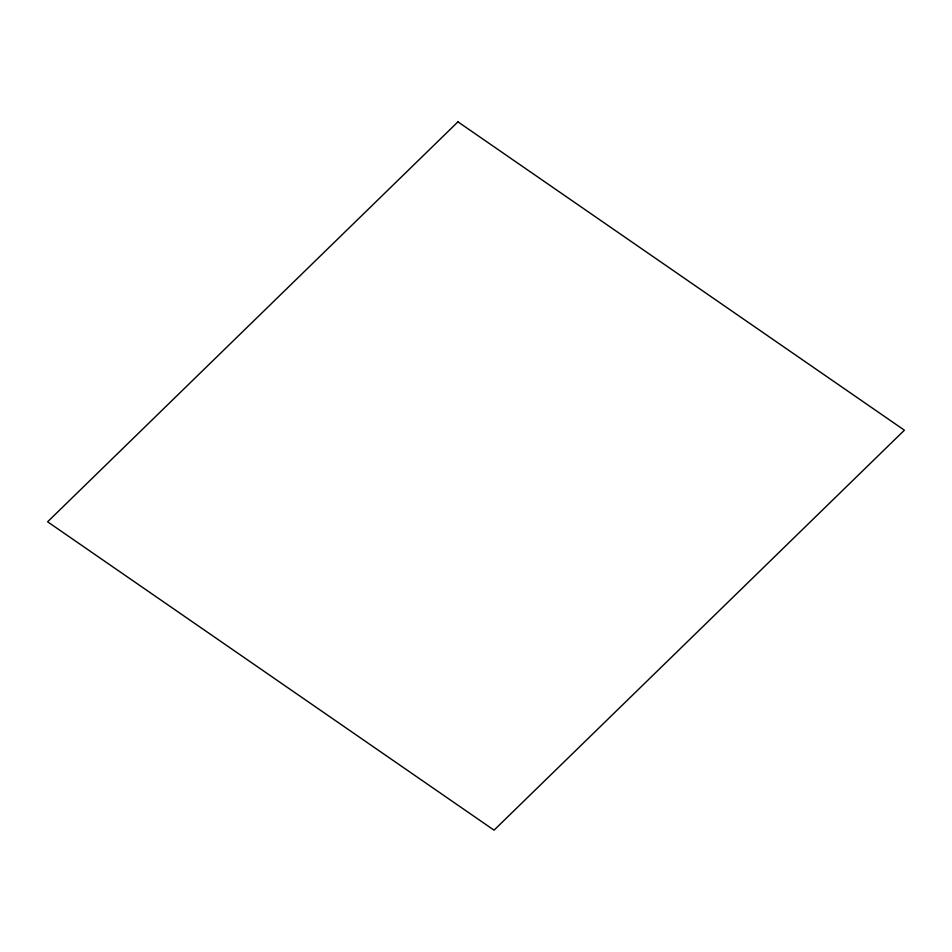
<?xml version="1.0" encoding="UTF-8"?>
<svg xmlns="http://www.w3.org/2000/svg" width="952" height="952" viewBox="0 0 952 952"><rect width="100%" height="100%" fill="white"/><g stroke="black" fill="none" stroke-linecap="round" stroke-linejoin="round"><path stroke-width="1.43" d="M457.948 121.844L47.6 521.803L494.052 830.156L904.4 430.197L457.948 121.844"/></g></svg>
